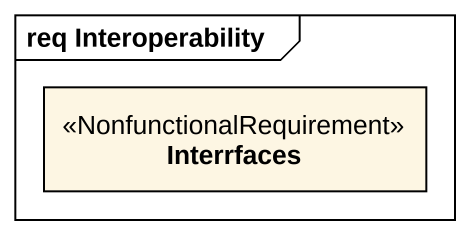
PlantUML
@startuml
mainframe req Interoperability
hide circle
hide empty members
class Interrfaces <<NonfunctionalRequirement>>
@enduml
